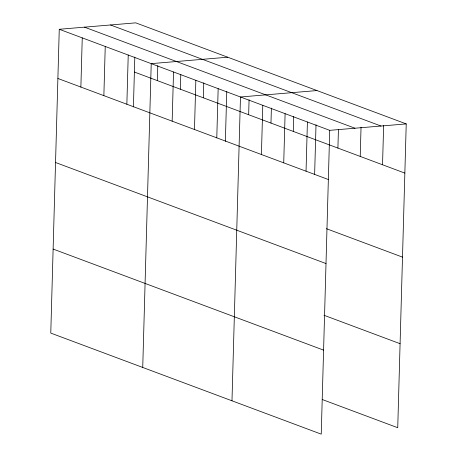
<?xml version="1.0" encoding="UTF-8"?>
<svg xmlns="http://www.w3.org/2000/svg" width="457" height="457" viewBox="0 0 457 457"><rect width="100%" height="100%" fill="white"/><g stroke="black" fill="none" stroke-linecap="round" stroke-linejoin="round"><path stroke-width="0.69" d="M59.261 29.277L50.773 333.09L321.242 434.15L329.726 130.336L59.261 29.277L135.758 22.85L406.227 123.91L397.739 427.723L322.265 399.521M80.878 87.059L82.249 37.868M103.865 95.65L105.241 46.46M126.857 104.242L128.228 55.046M133.41 106.932L134.804 57.074M142.733 367.451L151.221 63.637L227.717 57.211M157.374 80.632L157.791 65.659M172.158 121.168L173.534 71.978M180.366 89.224L180.783 74.251M194.471 129.508L195.847 80.312M203.354 97.815L203.771 82.843M216.784 137.843L218.16 88.652M225.37 141.293L226.763 91.429M231.985 400.8L240.473 96.987L316.969 90.56M248.659 114.741L249.076 99.769M261.415 154.517L262.786 105.327M270.972 123.076L271.389 108.103M283.728 162.852L285.099 113.662M293.285 131.416L293.702 116.444M306.041 171.192L307.412 121.996M314.622 174.643L316.016 124.778M337.912 148.091L338.431 129.554M360.225 156.425L361.041 127.195M382.538 164.766L383.634 125.555M329.726 130.336L406.227 123.91M110.514 24.969L380.984 126.029M84.505 27.157L354.969 128.217M134.387 72.04L404.851 173.1M57.885 78.473L328.354 179.527M326.378 228.683L402.503 257.125M55.537 162.498L326.007 263.552M323.956 315.25L400.086 343.698M53.121 249.065L323.59 350.125"/></g></svg>
